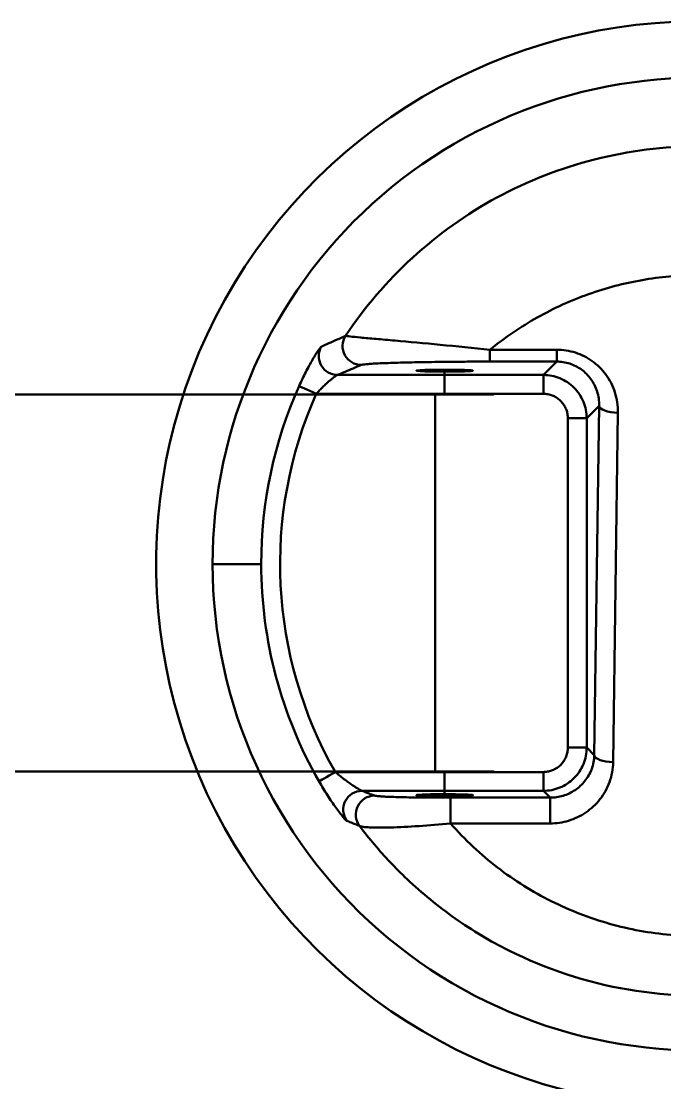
# Model space of a CAD drawing. Header units: millimetres. Extents: x -142 to 142, y -208 to 161.
# Drawn here: x 13 to 47.2, y 27 to 83.3 of the extents above; entities that cross this region are included whole.
import ezdxf

# ---------------------------------------------------------------- set-up
doc = ezdxf.new("R2010")
doc.units = ezdxf.units.MM
doc.layers.add('1', color=7, linetype='Continuous', true_color=0xffffff)

msp = doc.modelspace()

# ---------------------------------------------------------------- linework, layer by layer
at = {"layer": '1', "color": 251, "linetype": 'Continuous', "lineweight": 50}
for p, q in [((41.443, 65.873, -90.134), (37.905, 65.873, -90.134)), ((35.5, 63.5, -77), (35.5, 64.814, -77)), ((41.443, 65.242, -89.239), (37.905, 65.242, -89.239)), ((41.443, 65.242, -89.239), (40.735, 64.534, -68.965)), ((40.735, 64.534, -68.965), (29.82, 64.534, -68.965)), ((35.5, 64.71, -74), (35.5, 63.5, -74)), ((35, 63.5, -71), (-58, 63.5, -71)), ((-26.9, 63.5, -77.2), (35, 63.5, -77.2)), ((40.735, 63.534, -68), (28.691, 63.534, -68)), ((35, 63.5, -77.2), (35, 43.5, -77.2)), ((35, 63.5, -71), (35, 43.5, -71)), ((43.695, 62.897, -87.915), (43.034, 62.235, -68.965)), ((43.439, 44.359, -80.576), (43.695, 62.897, -87.915)), ((44.439, 43.991, -81.471), (44.695, 62.529, -88.81)), ((42.034, 44.765, -68), (42.034, 62.235, -68)), ((43.034, 44.765, -68.965), (43.034, 62.235, -68.965)), ((23.194, 54.5, -17.843), (25.773, 54.5, -67.052)), ((43.439, 44.359, -80.576), (43.034, 44.765, -68.965)), ((35, 43.5, -71), (-58, 43.5, -71)), ((-26.9, 43.5, -77.2), (35, 43.5, -77.2)), ((29.704, 43.466, -68), (40.735, 43.466, -68)), ((35.5, 43.5, -74), (35.5, 42.29, -74)), ((35.5, 43.5, -77), (35.5, 42.186, -77)), ((31.119, 42.466, -68.965), (40.735, 42.466, -68.965)), ((41.096, 42.106, -79.288), (40.735, 42.466, -68.965)), ((35.815, 42.106, -79.288), (41.096, 42.106, -79.288)), ((35.815, 40.738, -80.183), (41.096, 40.738, -80.183))]:
    msp.add_line(p, q, dxfattribs=at)
for centre, radius, start, end in [((49, 54.5, -15), 28.802, 84.4562, 277.5438), ((49, 54.5, -67.052), 23.227, 156.0188, 180), ((49, 54.5, -67.052), 23.227, 180, 209.763)]:
    msp.add_arc(centre, radius, start, end, dxfattribs=at)
at = {"layer": '1', "color": 251, "linetype": 'Continuous', "lineweight": 50, "extrusion": (0, 0, -1)}
for centre, radius, start, end in [((-49, 54.5, 17.843), 25.806, 0, 95.5438), ((-49, 54.5, 68), 22.228, 330.237, 23.9812), ((-49, 54.5, 17.843), 25.806, 262.4562, 0)]:
    msp.add_arc(centre, radius, start, end, dxfattribs=at)
at = {"layer": '1', "color": 251, "linetype": 'Continuous', "lineweight": 50, "extrusion": (-0.084561, -0.034774, 0.995811)}
msp.add_arc((-49.28, 45.949, -88.758), 1, 214.9183, 337.5609, dxfattribs=at)
at = {"layer": '1', "color": 251, "linetype": 'Continuous', "lineweight": 50, "extrusion": (-0.08024, -0.034789, 0.996168)}
msp.add_arc((-48.264, 47.194, -73.339), 1, 216.7567, 336.4802, dxfattribs=at)
at = {"layer": '1', "color": 251, "linetype": 'Continuous', "lineweight": 50, "extrusion": (-1, -6.14755e-10, 1.76041e-08)}
msp.add_arc((-66.241, -89.204, -37.905), 1, 291.6, 358, dxfattribs=at)
at = {"layer": '1', "color": 251, "linetype": 'Continuous', "lineweight": 50, "extrusion": (-1, 0, 0)}
for centre, start, end in [((-66.241, -89.204, -41.443), 291.6, 358), ((-63.534, -69, -40.735), 90, 178)]:
    msp.add_arc(centre, 1, start, end, dxfattribs=at)
at = {"layer": '1', "color": 251, "linetype": 'Continuous', "lineweight": 50, "extrusion": (-0.406437, -0.913679, 2.46331e-16)}
msp.add_arc((0.391, -67, -69.711), 1, 183, 270, dxfattribs=at)
at = {"layer": '1', "color": 251, "linetype": 'Continuous', "lineweight": 50, "extrusion": (0, 1, 0)}
for centre, radius, start, end in [((-35.5, -75.5, 63.5), 1.5, 270, 90), ((-35.5, -75.5, 63.5), 1.5, 90, 270), ((-42.034, -69, 44.765), 1, 90, 178), ((-35.5, -75.5, 43.5), 1.5, 270, 90), ((-35.5, -75.5, 43.5), 1.5, 90, 270)]:
    msp.add_arc(centre, radius, start, end, dxfattribs=at)
at = {"layer": '1', "color": 251, "linetype": 'Continuous', "lineweight": 50, "extrusion": (0, -1, 0)}
for centre in [(35, -74.1, -63.5), (35, -74.1, -43.5)]:
    msp.add_arc(centre, 3.1, 270, 90, dxfattribs=at)
at = {"layer": '1', "color": 251, "linetype": 'Continuous', "lineweight": 50, "extrusion": (0.012854, 0.9297, -0.368094)}
for centre in [(-43.821, -58.333, 91.398), (-43.821, -58.333, 71.459)]:
    msp.add_arc(centre, 1, 269.7084, 357.8489, dxfattribs=at)
at = {"layer": '1', "color": 251, "linetype": 'Continuous', "lineweight": 50, "extrusion": (-5.61933e-09, 1, 1.40371e-21)}
msp.add_arc((-42.034, -69, 62.235), 1, 90, 178, dxfattribs=at)
at = {"layer": '1', "color": 251, "linetype": 'Continuous', "lineweight": 50, "extrusion": (0.496413, -0.868086, 8.00438e-08)}
msp.add_arc((47.363, -67, -22.986), 1, 183, 270, dxfattribs=at)
at = {"layer": '1', "color": 251, "linetype": 'Continuous', "lineweight": 50, "extrusion": (1, 5.59532e-09, 1.32006e-21)}
msp.add_arc((43.466, -69, 40.735), 1, 90, 178, dxfattribs=at)
at = {"layer": '1', "color": 251, "linetype": 'Continuous', "lineweight": 50, "extrusion": (0.089884, -0.034758, -0.995346)}
msp.add_arc((49.9, 7.36, 69.965), 1, 212.893, 338.7683, dxfattribs=at)
at = {"layer": '1', "color": 251, "linetype": 'Continuous', "lineweight": 50, "extrusion": (0.092685, -0.034749, -0.995089)}
msp.add_arc((49.748, 7.677, 77.308), 1, 211.9187, 339.3552, dxfattribs=at)
at = {"layer": '1', "color": 251, "linetype": 'Continuous', "lineweight": 50, "extrusion": (1, 0, 0)}
msp.add_arc((41.106, -79.253, 35.815), 1, 248.4, 358, dxfattribs=at)
at = {"layer": '1', "color": 251, "linetype": 'Continuous', "lineweight": 50, "extrusion": (1, 1.78408e-08, -7.06366e-09)}
msp.add_arc((41.106, -79.253, 41.096), 1, 248.4, 358, dxfattribs=at)
at = {"layer": '1', "color": 251, "linetype": 'Continuous', "lineweight": 50, "extrusion": (0, 0.999391, 0.034899)}
for start_param, end_param in [(0, 3.141593), (3.141593, 6.283185)]:
    msp.add_ellipse((35.5, 64.762, -75.5), major_axis=(0, 0.052, -1.5), ratio=0.999391, start_param=start_param, end_param=end_param, dxfattribs=at)
at = {"layer": '1', "color": 251, "linetype": 'Continuous', "lineweight": 50, "extrusion": (0, -0.999391, 0.034899)}
for start_param, end_param in [(0, 3.141593), (3.141593, 6.283185)]:
    msp.add_ellipse((35.5, 42.238, -75.5), major_axis=(0, 0.052, 1.5), ratio=0.999391, start_param=start_param, end_param=end_param, dxfattribs=at)
at = {"layer": '1', "color": 251, "linetype": 'Continuous', "lineweight": 50}
for points in [[(49.004, 76.665, -87.314), (47.133, 76.665, -87.314), (43.395, 76.19, -87.169), (38.154, 74.149, -86.546), (33.632, 70.906, -85.554), (31.245, 68.116, -84.7), (30.242, 66.607, -84.237)], [(30.242, 66.607, -84.237), (30.088, 66.54, -82.468), (29.789, 66.408, -78.98), (29.36, 66.216, -73.896), (29.088, 66.092, -70.604), (28.954, 66.031, -68.983)], [(44.695, 62.529, -88.81), (44.697, 62.719, -88.885), (44.671, 63.09, -89.032), (44.545, 63.622, -89.243), (44.336, 64.121, -89.44), (44.058, 64.566, -89.617), (43.722, 64.953, -89.77), (43.333, 65.28, -89.9), (42.9, 65.541, -90.003), (42.44, 65.73, -90.077), (41.946, 65.847, -90.124), (41.612, 65.873, -90.134), (41.443, 65.873, -90.134)], [(43.034, 62.235, -68.965), (43.034, 62.386, -68.963), (43.004, 62.686, -68.959), (42.872, 63.12, -68.954), (42.658, 63.52, -68.951), (42.371, 63.871, -68.95), (42.02, 64.158, -68.951), (41.62, 64.372, -68.954), (41.186, 64.504, -68.959), (40.886, 64.534, -68.963), (40.735, 64.534, -68.965)], [(42.034, 62.235, -68), (42.034, 62.313, -68), (42.02, 62.465, -68), (41.964, 62.677, -68), (41.87, 62.88, -68), (41.745, 63.063, -68), (41.589, 63.223, -68), (41.409, 63.353, -68), (41.21, 63.452, -68), (40.981, 63.519, -68), (40.819, 63.534, -68), (40.735, 63.534, -68)], [(40.735, 43.466, -68), (40.813, 43.466, -68), (40.965, 43.48, -68), (41.177, 43.536, -68), (41.38, 43.63, -68), (41.563, 43.755, -68), (41.723, 43.911, -68), (41.853, 44.091, -68), (41.952, 44.29, -68), (42.019, 44.519, -68), (42.034, 44.681, -68), (42.034, 44.765, -68)], [(40.735, 42.466, -68.965), (40.886, 42.466, -68.963), (41.186, 42.496, -68.959), (41.62, 42.628, -68.954), (42.02, 42.842, -68.951), (42.371, 43.129, -68.95), (42.658, 43.48, -68.951), (42.872, 43.88, -68.954), (43.004, 44.314, -68.959), (43.034, 44.614, -68.963), (43.034, 44.765, -68.965)], [(41.096, 40.738, -80.183), (41.261, 40.738, -80.183), (41.59, 40.763, -80.192), (42.074, 40.871, -80.235), (42.55, 41.055, -80.308), (42.993, 41.309, -80.409), (43.395, 41.628, -80.535), (43.747, 42.01, -80.686), (44.037, 42.445, -80.858), (44.257, 42.924, -81.048), (44.4, 43.448, -81.256), (44.436, 43.808, -81.398), (44.439, 43.991, -81.471)], [(30.312, 40.879, -68.983), (30.386, 40.848, -69.784), (30.535, 40.788, -71.388), (30.762, 40.696, -73.801), (30.915, 40.635, -75.414), (30.992, 40.604, -76.221)], [(30.992, 40.604, -76.221), (31.245, 40.267, -76.117), (31.771, 39.607, -75.912), (32.61, 38.666, -75.621), (33.201, 38.073, -75.437), (33.505, 37.786, -75.347)]]:
    msp.add_open_spline(points, degree=3, dxfattribs=at)
at = {"layer": '1', "color": 251, "linetype": 'Continuous', "lineweight": 50, "extrusion": (-5.31008e-13, 0.368125, 0.929776)}
msp.add_open_spline([(48.873, 69.831, -91.701), (48.387, 69.827, -91.7), (47.417, 69.78, -91.681), (45.969, 69.588, -91.605), (44.537, 69.275, -91.481), (43.127, 68.84, -91.309), (41.748, 68.284, -91.089), (40.408, 67.606, -90.82), (39.118, 66.807, -90.504), (38.302, 66.198, -90.263), (37.905, 65.873, -90.134)], degree=3, dxfattribs=at)
at = {"layer": '1', "color": 251, "linetype": 'Continuous', "lineweight": 50}
for points, knots in [([(37.905, 65.873, -90.134), (37.02, 65.965, -90.171), (35.232, 66.142, -89.961), (33.194, 66.328, -89.008), (31.836, 66.449, -87.841), (31.011, 66.523, -86.784), (30.437, 66.578, -85.564), (30.265, 66.6, -84.683), (30.242, 66.607, -84.237)], [0, 0, 0, 0, 0.25, 0.5, 0.625, 0.75, 0.875, 1, 1, 1, 1]), ([(28.954, 66.031, -68.983), (28.949, 66.028, -68.913), (28.933, 66.016, -68.773), (28.885, 65.96, -68.501), (28.796, 65.838, -68.181), (28.656, 65.623, -67.844), (28.439, 65.261, -67.467), (28.136, 64.705, -67.143), (27.893, 64.197, -67.052), (27.778, 63.94, -67.052)], [0, 0, 0, 0, 0.0625, 0.125, 0.25, 0.375, 0.5, 0.75, 1, 1, 1, 1]), ([(43.695, 62.897, -87.915), (43.698, 63.027, -87.991), (43.682, 63.285, -88.14), (43.597, 63.659, -88.355), (43.455, 64.007, -88.554), (43.264, 64.32, -88.733), (43.031, 64.594, -88.888), (42.761, 64.824, -89.017), (42.461, 65.008, -89.119), (42.137, 65.142, -89.192), (41.795, 65.224, -89.234), (41.56, 65.242, -89.241), (41.443, 65.242, -89.239)], [0, 0, 0, 0, 0.112224, 0.221394, 0.328003, 0.430708, 0.52988, 0.626684, 0.721387, 0.814277, 0.907321, 1, 1, 1, 1]), ([(29.82, 64.534, -68.965), (29.812, 64.532, -68.914), (29.786, 64.52, -68.812), (29.721, 64.479, -68.66), (29.628, 64.413, -68.512), (29.508, 64.319, -68.373), (29.366, 64.201, -68.248), (29.207, 64.06, -68.143), (29.037, 63.899, -68.063), (28.863, 63.723, -68.012), (28.747, 63.598, -68), (28.691, 63.534, -68)], [0, 0, 0, 0, 0.089945, 0.183894, 0.284364, 0.391868, 0.505929, 0.624183, 0.745357, 0.87133, 1, 1, 1, 1]), ([(33.505, 37.786, -75.347), (33.903, 37.408, -75.235), (34.729, 36.681, -75.012), (36.485, 35.348, -74.59), (39.82, 33.353, -73.972), (45.186, 31.584, -73.421), (51.993, 31.477, -73.388), (58.52, 33.341, -73.968), (64.125, 37.018, -75.11), (68.403, 42.071, -76.677), (71.004, 48.062, -78.53), (71.556, 52.357, -79.855), (71.521, 54.5, -80.515)], [0, 0, 0, 0, 0.03125, 0.0625, 0.125, 0.25, 0.375, 0.5, 0.625, 0.75, 0.875, 1, 1, 1, 1]), ([(41.096, 42.106, -79.288), (41.211, 42.106, -79.29), (41.442, 42.123, -79.303), (41.784, 42.199, -79.35), (42.114, 42.326, -79.426), (42.424, 42.502, -79.529), (42.705, 42.725, -79.656), (42.951, 42.989, -79.807), (43.155, 43.291, -79.978), (43.31, 43.625, -80.166), (43.411, 43.985, -80.367), (43.437, 44.234, -80.506), (43.439, 44.359, -80.576)], [0, 0, 0, 0, 0.091725, 0.184285, 0.279336, 0.375952, 0.47425, 0.574827, 0.677497, 0.782456, 0.890488, 1, 1, 1, 1]), ([(29.704, 43.466, -68), (29.779, 43.401, -68), (29.93, 43.273, -68.013), (30.159, 43.091, -68.066), (30.378, 42.928, -68.151), (30.578, 42.787, -68.259), (30.75, 42.673, -68.383), (30.891, 42.584, -68.519), (31.002, 42.52, -68.663), (31.08, 42.48, -68.812), (31.11, 42.468, -68.915), (31.119, 42.466, -68.965)], [0, 0, 0, 0, 0.134241, 0.266587, 0.395004, 0.516066, 0.627638, 0.728766, 0.823422, 0.914757, 1, 1, 1, 1]), ([(28.837, 42.97, -67.052), (28.982, 42.717, -67.052), (29.286, 42.218, -67.139), (29.662, 41.667, -67.454), (29.935, 41.303, -67.824), (30.112, 41.082, -68.16), (30.225, 40.954, -68.486), (30.286, 40.895, -68.766), (30.305, 40.881, -68.91), (30.312, 40.879, -68.983)], [0, 0, 0, 0, 0.25, 0.5, 0.625, 0.75, 0.875, 0.9375, 1, 1, 1, 1]), ([(30.992, 40.604, -76.221), (31.025, 40.586, -76.503), (31.147, 40.555, -77.062), (31.494, 40.524, -77.846), (31.995, 40.513, -78.542), (32.833, 40.524, -79.324), (34.115, 40.588, -79.972), (35.251, 40.682, -80.161), (35.815, 40.738, -80.183)], [0, 0, 0, 0, 0.125, 0.25, 0.375, 0.5, 0.75, 1, 1, 1, 1])]:
    msp.add_open_spline(points, degree=3, knots=knots, dxfattribs=at)
at = {"layer": '1', "color": 251, "linetype": 'Continuous', "lineweight": 50, "extrusion": (-3.01818e-10, -0.999391, -0.034899)}
msp.add_open_spline([(31.081, 65.066, -84.219), (30.931, 65.005, -82.451), (30.638, 64.883, -78.963), (30.218, 64.705, -73.878), (29.951, 64.59, -70.586), (29.82, 64.534, -68.965)], degree=3, dxfattribs=at)
at = {"layer": '1', "color": 251, "linetype": 'Continuous', "lineweight": 50, "extrusion": (-1.96888e-12, 0.999391, 0.034899)}
msp.add_open_spline([(37.905, 65.242, -89.239), (37.602, 65.242, -89.239), (37.009, 65.241, -89.206), (36.174, 65.236, -89.074), (35.364, 65.228, -88.86), (34.608, 65.218, -88.572), (33.914, 65.206, -88.221), (33.288, 65.192, -87.816), (32.738, 65.176, -87.367), (32.268, 65.16, -86.886), (31.875, 65.142, -86.38), (31.564, 65.124, -85.863), (31.326, 65.105, -85.338), (31.156, 65.086, -84.781), (31.097, 65.073, -84.408), (31.081, 65.066, -84.219)], degree=3, dxfattribs=at)
at = {"layer": '1', "color": 251, "linetype": 'Continuous', "lineweight": 50, "extrusion": (1.05929e-09, -0.999391, 0.034899)}
msp.add_open_spline([(31.119, 42.466, -68.965), (31.191, 42.438, -69.766), (31.337, 42.382, -71.37), (31.558, 42.298, -73.783), (31.707, 42.242, -75.396), (31.783, 42.214, -76.204)], degree=3, dxfattribs=at)
at = {"layer": '1', "color": 251, "linetype": 'Continuous', "lineweight": 50, "extrusion": (-1.44505e-12, 0.999391, -0.034899)}
msp.add_open_spline([(31.783, 42.214, -76.204), (31.799, 42.207, -76.377), (31.857, 42.196, -76.71), (32.011, 42.18, -77.162), (32.236, 42.165, -77.595), (32.529, 42.151, -77.991), (32.893, 42.139, -78.35), (33.335, 42.127, -78.67), (33.856, 42.118, -78.935), (34.416, 42.111, -79.126), (35.042, 42.107, -79.252), (35.545, 42.106, -79.288), (35.815, 42.106, -79.288)], degree=3, dxfattribs=at)
at = {"layer": '1', "color": 251, "linetype": 'Continuous', "lineweight": 50, "extrusion": (-5.19915e-13, -0.368125, -0.929776)}
msp.add_open_spline([(53.972, 35.48, -78.101), (53.443, 35.323, -78.039), (52.378, 35.062, -77.935), (50.752, 34.822, -77.84), (49.114, 34.735, -77.806), (47.475, 34.801, -77.832), (45.847, 35.02, -77.919), (44.242, 35.391, -78.066), (42.671, 35.914, -78.273), (41.147, 36.588, -78.539), (39.683, 37.409, -78.865), (38.294, 38.375, -79.247), (36.992, 39.481, -79.685), (36.195, 40.304, -80.011), (35.815, 40.738, -80.183)], degree=3, dxfattribs=at)

doc.saveas('drawing.dxf')
